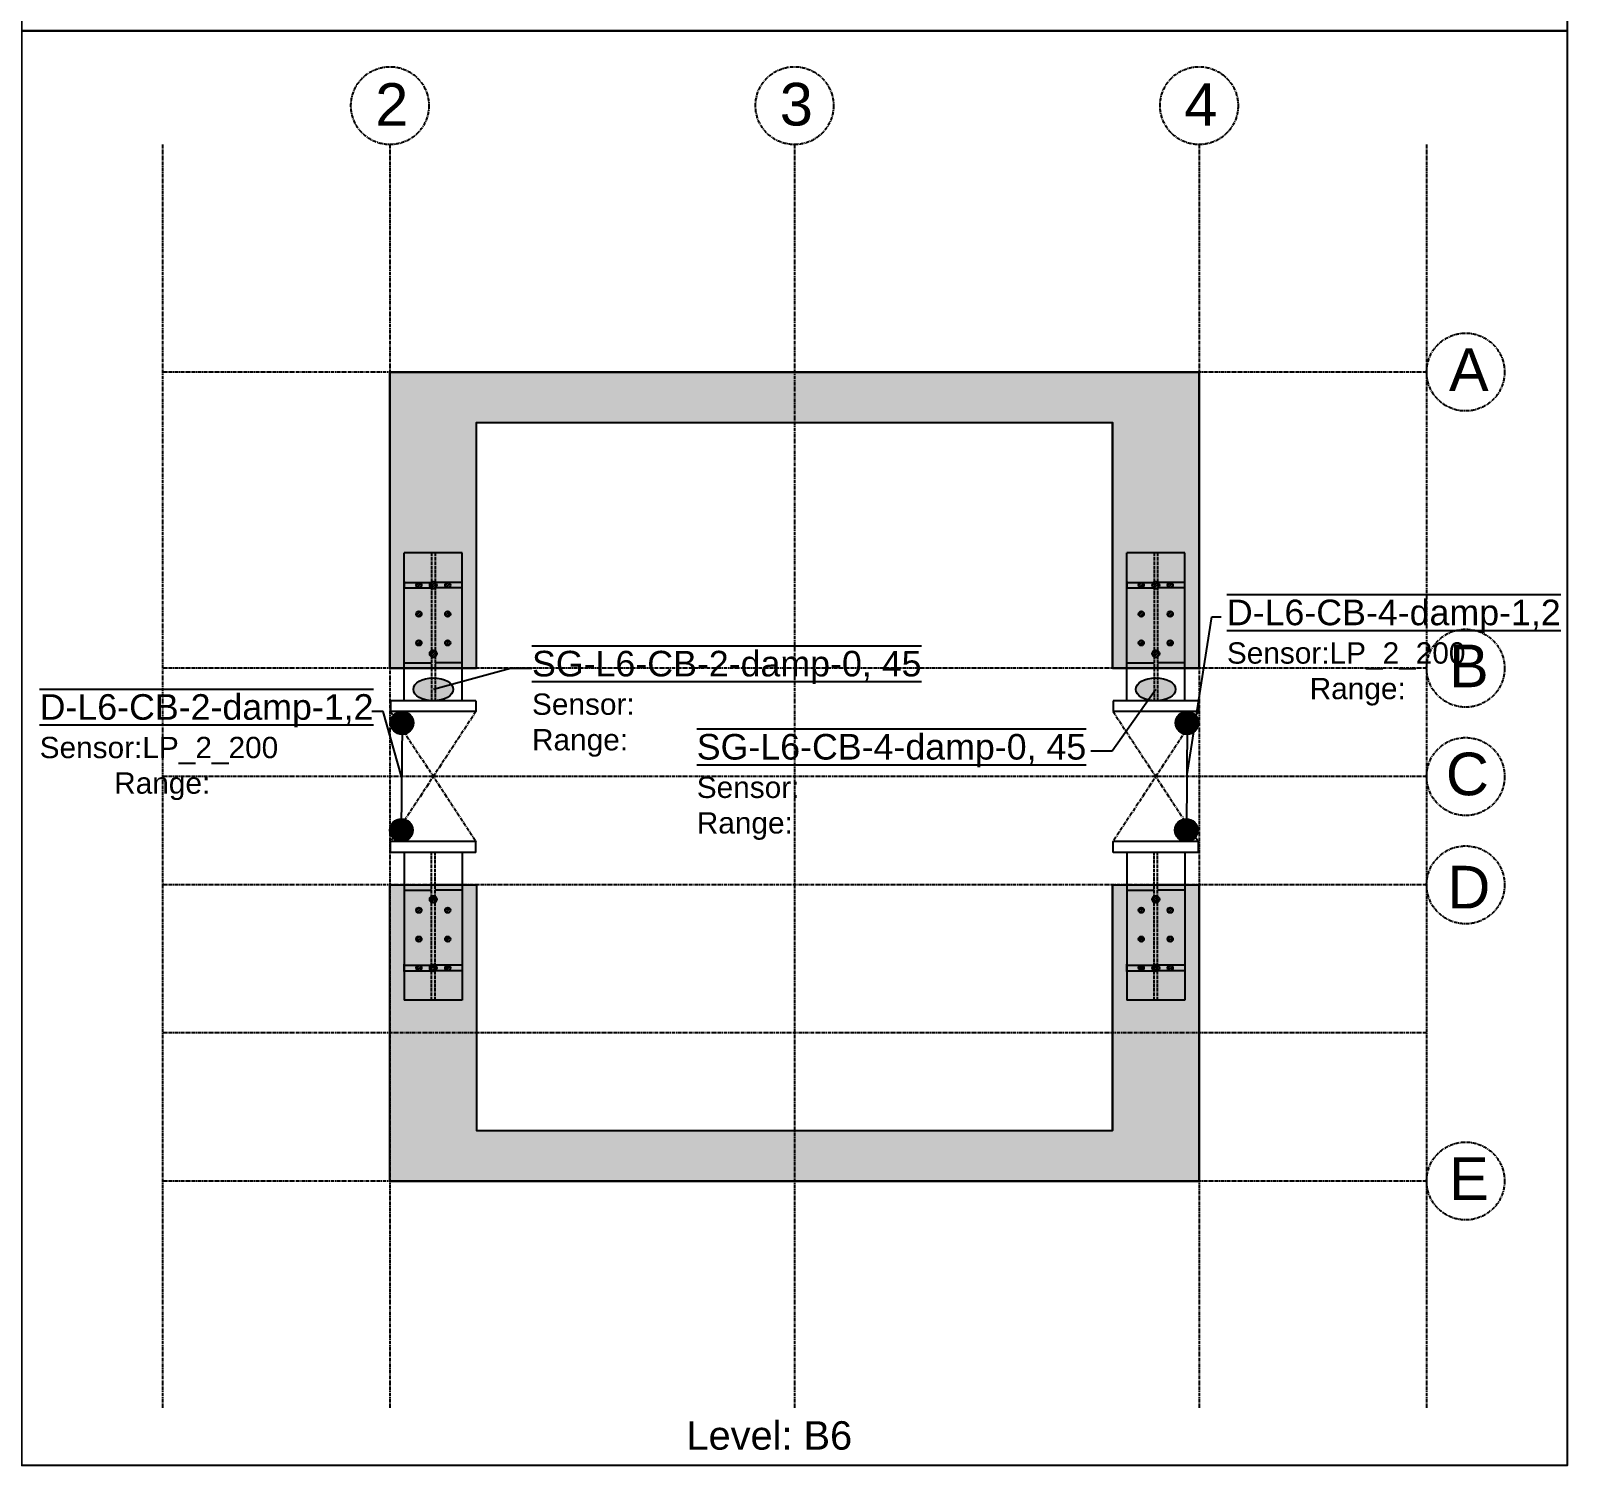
# Model space of a CAD drawing. Header units: millimetres. Extents: x -79526 to 153901, y -45620 to 21119.
# Drawn here: x 3005 to 5706, y -8703 to -6181 of the extents above; entities that cross this region are included whole.
import ezdxf
from ezdxf import colors
from ezdxf.entities.mleader import LeaderData, LeaderLine
from ezdxf.math import Vec2, Vec3

# ---------------------------------------------------------------- set-up
doc = ezdxf.new("R2010")
doc.units = ezdxf.units.MM
doc.header["$MEASUREMENT"] = 0
doc.linetypes.add('ACAD_ISO02W100', pattern=[15, 12, -3])
doc.linetypes.add('CENTER', pattern=[50.8, 31.75, -6.35, 6.35, -6.35])
for name, color, linetype in [('greygrid', 252, 'CENTER'), ('notation', 6, 'Continuous'), ('Note', 7, 'Continuous'), ('Plot', 254, 'Continuous')]:
    doc.layers.add(name, color=color, linetype=linetype)
doc.styles.get("Standard").update_dxf_attribs({"font": 'arial.ttf'})
pattern_1 = [(45, (-193160.255, 857290.1948), (-2.24506403, 2.24506403), [])]
pattern_2 = [(45, (-193211.055, 857290.1948), (-2.24506403, 2.24506403), [])]
pattern_3 = [(45, (-193160.255, 857340.9948), (-2.24506403, 2.24506403), [])]
pattern_4 = [(45, (-193211.055, 857340.9948), (-2.24506403, 2.24506403), [])]
pattern_5 = [(45, (-193160.255, 857391.7948), (-2.24506403, 2.24506403), [])]
pattern_6 = [(45, (-193211.055, 857391.7948), (-2.24506403, 2.24506403), [])]
pattern_7 = [(45, (-389487.164, -200165.597), (-2.24506403, 2.24506403), [])]
pattern_8 = [(45, (-389487.164, -200286.247), (-2.24506403, 2.24506403), [])]
pattern_9 = [(45, (-191890.255, 857290.1948), (-2.24506403, 2.24506403), [])]
pattern_10 = [(45, (-191941.055, 857290.1948), (-2.24506403, 2.24506403), [])]
pattern_11 = [(45, (-191890.255, 857340.9948), (-2.24506403, 2.24506403), [])]
pattern_12 = [(45, (-191941.055, 857340.9948), (-2.24506403, 2.24506403), [])]
pattern_13 = [(45, (-191890.255, 857391.7948), (-2.24506403, 2.24506403), [])]
pattern_14 = [(45, (-191941.055, 857391.7948), (-2.24506403, 2.24506403), [])]
pattern_15 = [(45, (-388217.164, -200165.597), (-2.24506403, 2.24506403), [])]
pattern_16 = [(45, (-388217.164, -200286.247), (-2.24506403, 2.24506403), [])]
pattern_17 = [(45, (-10141.99707, -27865.63258), (-0.08838834765, 0.08838834765), [])]

msp = doc.modelspace()

# ---------------------------------------------------------------- hatches: boundary and pattern name
h = msp.add_hatch(color=1)
h.dxf.hatch_style = 1
edge = h.paths.add_edge_path()
edge.add_ellipse((4982.8, -4816.4), major_axis=(35, 0), ratio=0.571429, start_angle=94.9171, end_angle=248.1427)
edge.add_line((4969.8, -4835), (4979.8, -4820.7))
edge.add_line((4979.8, -4820.7), (4979.8, -4796.5))
edge = h.paths.add_edge_path()
edge.add_ellipse((4982.8, -4816.4), major_axis=(35, 0), ratio=0.571429, start_angle=274.9171, end_angle=445.0829)
edge.add_line((4985.8, -4796.5), (4985.8, -4836.4))
edge = h.paths.add_edge_path()
edge.add_ellipse((4982.8, -4816.4), major_axis=(35, 0), ratio=0.571429, start_angle=85.0829, end_angle=94.9171)
edge.add_line((4979.8, -4796.5), (4979.8, -4836.4))
edge.add_ellipse((4982.8, -4816.4), major_axis=(35, 0), ratio=0.571429, start_angle=265.0829, end_angle=270)
edge.add_ellipse((4982.8, -4816.4), major_axis=(35, 0), ratio=0.571429, start_angle=270, end_angle=274.9171)
edge.add_line((4985.8, -4836.4), (4985.8, -4796.5))
edge = h.paths.add_edge_path()
edge.add_line((4979.8, -4820.7), (4969.8, -4835))
edge.add_ellipse((4982.8, -4816.4), major_axis=(35, 0), ratio=0.571429, start_angle=248.1427, end_angle=265.0829)
edge.add_line((4979.8, -4836.4), (4979.8, -4820.7))
edge = h.paths.add_edge_path()
edge.add_ellipse((4982.8, -7338.8), major_axis=(35, 0), ratio=0.571429, start_angle=274.9171, end_angle=445.0829)
edge.add_line((4985.8, -7318.9), (4985.8, -7358.7))
edge = h.paths.add_edge_path()
edge.add_ellipse((4982.8, -7338.8), major_axis=(35, 0), ratio=0.571429, start_angle=85.0829, end_angle=94.9171)
edge.add_line((4979.8, -7318.9), (4979.8, -7358.7))
edge.add_ellipse((4982.8, -7338.8), major_axis=(35, 0), ratio=0.571429, start_angle=265.0829, end_angle=270)
edge.add_ellipse((4982.8, -7338.8), major_axis=(35, 0), ratio=0.571429, start_angle=270, end_angle=274.9171)
edge.add_line((4985.8, -7358.7), (4985.8, -7318.9))
edge = h.paths.add_edge_path()
edge.add_ellipse((4982.8, -7338.8), major_axis=(35, 0), ratio=0.571429, start_angle=94.9171, end_angle=248.1427)
edge.add_line((4969.8, -7357.4), (4979.8, -7343.1))
edge.add_line((4979.8, -7343.1), (4979.8, -7318.9))
edge = h.paths.add_edge_path()
edge.add_line((4979.8, -7343.1), (4969.8, -7357.4))
edge.add_ellipse((4982.8, -7338.8), major_axis=(35, 0), ratio=0.571429, start_angle=248.1427, end_angle=265.0829)
edge.add_line((4979.8, -7358.7), (4979.8, -7343.1))
edge = h.paths.add_edge_path()
edge.add_ellipse((3712.8, -7338.8), major_axis=(35, 0), ratio=0.571429, start_angle=94.9171, end_angle=265.0829)
edge.add_line((3709.8, -7358.7), (3709.8, -7318.9))
edge = h.paths.add_edge_path()
edge.add_ellipse((3712.8, -7338.8), major_axis=(35, 0), ratio=0.571429, start_angle=25.5671, end_angle=85.0829)
edge.add_line((3715.8, -7318.9), (3715.8, -7338))
edge.add_line((3715.8, -7338), (3744.4, -7330.2))
edge = h.paths.add_edge_path()
edge.add_ellipse((3712.8, -7338.8), major_axis=(35, 0), ratio=0.571429, start_angle=274.9171, end_angle=385.5671)
edge.add_line((3744.4, -7330.2), (3715.8, -7338))
edge.add_line((3715.8, -7338), (3715.8, -7358.7))
edge = h.paths.add_edge_path()
edge.add_ellipse((3712.8, -7338.8), major_axis=(35, 0), ratio=0.571429, start_angle=85.0829, end_angle=94.9171)
edge.add_line((3709.8, -7318.9), (3709.8, -7358.7))
edge.add_ellipse((3712.8, -7338.8), major_axis=(35, 0), ratio=0.571429, start_angle=265.0829, end_angle=270)
edge.add_ellipse((3712.8, -7338.8), major_axis=(35, 0), ratio=0.571429, start_angle=270, end_angle=274.9171)
edge.add_line((3715.8, -7358.7), (3715.8, -7318.9))
h.paths.add_polyline_path([(2373.7, -7391.7), (2985.6, -7391.7), (2985.6, -7165.7), (2373.7, -7165.7)], flags=9)
h.paths.add_polyline_path([(1427.4, -8702.9), (1743.7, -8702.9), (1743.7, -8599.8), (1427.4, -8599.8)], flags=9)
h.paths.add_polyline_path([(2758.6, -7765.1), (2871.8, -7765.1), (2871.8, -7610.5), (2758.6, -7610.5)], flags=9)
h.paths.add_polyline_path([(2756.7, -7566.6), (2869.9, -7566.6), (2869.9, -7412), (2756.7, -7412)], flags=9)
h.paths.add_polyline_path([(2299.3, -6388.9), (2395.1, -6388.9), (2395.1, -6234.4), (2299.3, -6234.4)], flags=9)
h.paths.add_polyline_path([(1586.5, -6388.4), (1682.2, -6388.4), (1682.2, -6233.9), (1586.5, -6233.9)], flags=9)
h.paths.add_polyline_path([(876.3, -6389.1), (972.1, -6389.1), (972.1, -6234.5), (876.3, -6234.5)], flags=9)
h.paths.add_polyline_path([(2761.7, -7376.1), (2869.1, -7376.1), (2869.1, -7221.5), (2761.7, -7221.5)], flags=24)
h.paths.add_polyline_path([(2761.4, -8277.8), (2868.8, -8277.8), (2868.8, -8123.2), (2761.4, -8123.2)], flags=9)
h.paths.add_polyline_path([(2762.4, -6855.4), (2870.1, -6855.4), (2870.1, -6700.8), (2762.4, -6700.8)], flags=9)
at = {"true_color": 0x939598}
h = msp.add_hatch(dxfattribs=at)
h.set_pattern_fill('ANSI31', color=252)
h.set_pattern_definition(pattern_17)
h.paths.add_polyline_path([(3789, -7301.6), (3789, -6869.8), (4906.6, -6869.8), (4906.6, -7301.6), (5059, -7301.6), (5059, -6780.9), (3636.6, -6780.9), (3636.6, -7301.6)])
h = msp.add_hatch()
h.set_pattern_fill('ANSI31', color=1)
h.set_pattern_definition([(45, (-9794.81492, -23928.53236), (-0.08838834765, 0.08838834765), [])])
edge = h.paths.add_edge_path()
edge.add_arc((3657.8, -7397.8), 20, 0, 360)
edge = h.paths.add_edge_path()
edge.add_arc((3656.6, -7586.5), 20, 0, 360)
h = msp.add_hatch()
h.set_pattern_fill('ANSI31', color=1)
h.set_pattern_definition([(45, (-8414.81492, -23928.53236), (-0.08838834765, 0.08838834765), [])])
edge = h.paths.add_edge_path()
edge.add_arc((5037.8, -7397.8), 20, 0, 360)
edge = h.paths.add_edge_path()
edge.add_arc((5036.6, -7586.5), 20, 0, 360)
h = msp.add_hatch(dxfattribs=at)
h.set_pattern_fill('ANSI31', color=252)
h.set_pattern_definition(pattern_17)
h.paths.add_polyline_path([(3789, -7682.6), (3789, -8114.4), (4906.6, -8114.4), (4906.6, -7682.6), (5059, -7682.6), (5059, -8203.3), (3636.6, -8203.3), (3636.6, -7682.6)])
at = {"layer": 'Note', "true_color": 0x000000}
h = msp.add_hatch(dxfattribs=at)
h.set_pattern_fill('ANSI31', color=18, angle=360)
h.set_pattern_definition(pattern_2)
h.paths.add_polyline_path([(3692.2, -7155.6, 1), (3682.7, -7155.6, 1)])
h = msp.add_hatch(dxfattribs=at)
h.set_pattern_fill('ANSI31', color=18, angle=360)
h.set_pattern_definition(pattern_1)
h.paths.add_polyline_path([(3743, -7155.6, 1), (3733.5, -7155.6, 1)])
h = msp.add_hatch(dxfattribs=at)
h.set_pattern_fill('ANSI31', color=18, angle=360)
h.set_pattern_definition(pattern_10)
h.paths.add_polyline_path([(4962.2, -7155.6, 1), (4952.7, -7155.6, 1)])
h = msp.add_hatch(dxfattribs=at)
h.set_pattern_fill('ANSI31', color=18, angle=360)
h.set_pattern_definition(pattern_9)
h.paths.add_polyline_path([(5013, -7155.6, 1), (5003.5, -7155.6, 1)])
h = msp.add_hatch(dxfattribs=at)
h.set_pattern_fill('ANSI31', color=18, angle=360)
h.set_pattern_definition(pattern_4)
h.paths.add_polyline_path([(3692.2, -7206.4, 1), (3682.7, -7206.4, 1)])
h = msp.add_hatch(dxfattribs=at)
h.set_pattern_fill('ANSI31', color=18, angle=360)
h.set_pattern_definition(pattern_3)
h.paths.add_polyline_path([(3743, -7206.4, 1), (3733.5, -7206.4, 1)])
h = msp.add_hatch(dxfattribs=at)
h.set_pattern_fill('ANSI31', color=18, angle=360)
h.set_pattern_definition(pattern_12)
h.paths.add_polyline_path([(4962.2, -7206.4, 1), (4952.7, -7206.4, 1)])
h = msp.add_hatch(dxfattribs=at)
h.set_pattern_fill('ANSI31', color=18, angle=360)
h.set_pattern_definition(pattern_11)
h.paths.add_polyline_path([(5013, -7206.4, 1), (5003.5, -7206.4, 1)])
h = msp.add_hatch(dxfattribs=at)
h.set_pattern_fill('ANSI31', color=18, angle=360)
h.set_pattern_definition(pattern_6)
h.paths.add_polyline_path([(3692.2, -7257.2, 1), (3682.7, -7257.2, 1)])
h = msp.add_hatch(dxfattribs=at)
h.set_pattern_fill('ANSI31', color=18, angle=360)
h.set_pattern_definition(pattern_5)
h.paths.add_polyline_path([(3743, -7257.2, 1), (3733.5, -7257.2, 1)])
h = msp.add_hatch(dxfattribs=at)
h.set_pattern_fill('ANSI31', color=18, angle=360)
h.set_pattern_definition(pattern_14)
h.paths.add_polyline_path([(4962.2, -7257.2, 1), (4952.7, -7257.2, 1)])
h = msp.add_hatch(dxfattribs=at)
h.set_pattern_fill('ANSI31', color=18, angle=360)
h.set_pattern_definition(pattern_13)
h.paths.add_polyline_path([(5013, -7257.2, 1), (5003.5, -7257.2, 1)])
h = msp.add_hatch(dxfattribs=at)
h.set_pattern_fill('ANSI31', color=18, angle=360)
h.set_pattern_definition(pattern_6)
h.paths.add_polyline_path([(3692.2, -7727.1, 1), (3682.7, -7727.1, 1)])
h = msp.add_hatch(dxfattribs=at)
h.set_pattern_fill('ANSI31', color=18, angle=360)
h.set_pattern_definition(pattern_5)
h.paths.add_polyline_path([(3743, -7727.1, 1), (3733.5, -7727.1, 1)])
h = msp.add_hatch(dxfattribs=at)
h.set_pattern_fill('ANSI31', color=18, angle=360)
h.set_pattern_definition(pattern_14)
h.paths.add_polyline_path([(4962.2, -7727.1, 1), (4952.7, -7727.1, 1)])
h = msp.add_hatch(dxfattribs=at)
h.set_pattern_fill('ANSI31', color=18, angle=360)
h.set_pattern_definition(pattern_13)
h.paths.add_polyline_path([(5013, -7727.1, 1), (5003.5, -7727.1, 1)])
h = msp.add_hatch(dxfattribs=at)
h.set_pattern_fill('ANSI31', color=18, angle=360)
h.set_pattern_definition(pattern_4)
h.paths.add_polyline_path([(3692.2, -7777.9, 1), (3682.7, -7777.9, 1)])
h = msp.add_hatch(dxfattribs=at)
h.set_pattern_fill('ANSI31', color=18, angle=360)
h.set_pattern_definition(pattern_3)
h.paths.add_polyline_path([(3743, -7777.9, 1), (3733.5, -7777.9, 1)])
h = msp.add_hatch(dxfattribs=at)
h.set_pattern_fill('ANSI31', color=18, angle=360)
h.set_pattern_definition(pattern_12)
h.paths.add_polyline_path([(4962.2, -7777.9, 1), (4952.7, -7777.9, 1)])
h = msp.add_hatch(dxfattribs=at)
h.set_pattern_fill('ANSI31', color=18, angle=360)
h.set_pattern_definition(pattern_11)
h.paths.add_polyline_path([(5013, -7777.9, 1), (5003.5, -7777.9, 1)])
h = msp.add_hatch(dxfattribs=at)
h.set_pattern_fill('ANSI31', color=18, angle=360)
h.set_pattern_definition(pattern_2)
h.paths.add_polyline_path([(3692.2, -7828.7, 1), (3682.7, -7828.7, 1)])
h = msp.add_hatch(dxfattribs=at)
h.set_pattern_fill('ANSI31', color=18, angle=360)
h.set_pattern_definition(pattern_1)
h.paths.add_polyline_path([(3743, -7828.7, 1), (3733.5, -7828.7, 1)])
h = msp.add_hatch(dxfattribs=at)
h.set_pattern_fill('ANSI31', color=18, angle=360)
h.set_pattern_definition(pattern_10)
h.paths.add_polyline_path([(4962.2, -7828.7, 1), (4952.7, -7828.7, 1)])
h = msp.add_hatch(dxfattribs=at)
h.set_pattern_fill('ANSI31', color=18, angle=360)
h.set_pattern_definition(pattern_9)
h.paths.add_polyline_path([(5013, -7828.7, 1), (5003.5, -7828.7, 1)])
at = {"layer": 'Plot', "ltscale": 0.1}
h = msp.add_hatch(dxfattribs=at)
h.set_pattern_fill('ANSI31', color=256)
h.set_pattern_definition(pattern_7)
h.paths.add_polyline_path([(3719.2, -7155.6, 1), (3706.5, -7155.6, 1)])
h = msp.add_hatch(dxfattribs=at)
h.set_pattern_fill('ANSI31', color=256)
h.set_pattern_definition(pattern_15)
h.paths.add_polyline_path([(4989.2, -7155.6, 1), (4976.5, -7155.6, 1)])
h = msp.add_hatch(dxfattribs=at)
h.set_pattern_fill('ANSI31', color=256)
h.set_pattern_definition(pattern_8)
h.paths.add_polyline_path([(3719.2, -7276.2, 1), (3706.5, -7276.2, 1)])
h = msp.add_hatch(dxfattribs=at)
h.set_pattern_fill('ANSI31', color=256)
h.set_pattern_definition(pattern_16)
h.paths.add_polyline_path([(4989.2, -7276.2, 1), (4976.5, -7276.2, 1)])
h = msp.add_hatch(dxfattribs=at)
h.set_pattern_fill('ANSI31', color=256)
h.set_pattern_definition(pattern_8)
h.paths.add_polyline_path([(3719.2, -7708, 1), (3706.5, -7708, 1)])
h = msp.add_hatch(dxfattribs=at)
h.set_pattern_fill('ANSI31', color=256)
h.set_pattern_definition(pattern_16)
h.paths.add_polyline_path([(4989.2, -7708, 1), (4976.5, -7708, 1)])
h = msp.add_hatch(dxfattribs=at)
h.set_pattern_fill('ANSI31', color=256)
h.set_pattern_definition(pattern_7)
h.paths.add_polyline_path([(3719.2, -7828.7, 1), (3706.5, -7828.7, 1)])
h = msp.add_hatch(dxfattribs=at)
h.set_pattern_fill('ANSI31', color=256)
h.set_pattern_definition(pattern_15)
h.paths.add_polyline_path([(4989.2, -7828.7, 1), (4976.5, -7828.7, 1)])

# ---------------------------------------------------------------- linework, layer by layer
for p, q in [((3636.6, -7301.6), (3636.6, -6780.9)), ((3636.6, -6780.9), (5059, -6780.9)), ((3789, -7301.6), (3636.6, -7301.6)), ((5059, -7301.6), (4906.6, -7301.6)), ((3636.6, -8203.3), (3636.6, -7682.6)), ((5059, -8203.3), (3636.6, -8203.3))]:
    msp.add_line(p, q)
at = {"color": 1}
for p, q in [((3657.8, -7397.8), (3656.6, -7586.5)), ((5037.8, -7397.8), (5036.6, -7586.5))]:
    msp.add_line(p, q, dxfattribs=at)
for points in [[(2989.4, -3658.6), (5706.2, -3658.6), (5706.2, -6181), (2989.4, -6181)], [(2989.4, -6181), (5706.2, -6181), (5706.2, -8703.3), (2989.4, -8703.3)]]:
    msp.add_lwpolyline(points, close=True)
for points in [[(3789, -7301.6), (3789, -6869.8), (4906.6, -6869.8), (4906.6, -7301.6), (5059, -7301.6), (5059, -6780.9), (3636.6, -6780.9), (3636.6, -7301.6), (3789, -7301.6)], [(3789, -7682.6), (3789, -8114.4), (4906.6, -8114.4), (4906.6, -7682.6), (5059, -7682.6), (5059, -8203.3), (3636.6, -8203.3), (3636.6, -7682.6), (3789, -7682.6)]]:
    msp.add_lwpolyline(points)
for centre in [(3657.8, -7397.8), (5037.8, -7397.8), (3656.6, -7586.5), (5036.6, -7586.5)]:
    msp.add_circle(centre, 20, dxfattribs=at)
for centre in [(3712.8, -7338.8), (4982.8, -7338.8)]:
    msp.add_ellipse(centre, major_axis=(35, 0), ratio=0.571429, dxfattribs=at)
at = {"layer": 'greygrid', "lineweight": -2, "ltscale": 0.2}
for p, q in [((3236.6, -6380.9), (3236.6, -8603.3)), ((3636.6, -6380.9), (3636.6, -8603.3)), ((4347.8, -6380.9), (4347.8, -8603.3)), ((5059, -6380.9), (5059, -8603.3)), ((5459, -6380.9), (5459, -8603.3)), ((5459, -6780.9), (3236.6, -6780.9)), ((5459, -7301.6), (3236.6, -7301.6)), ((5459, -7492.1), (3236.6, -7492.1)), ((5459, -7682.6), (3236.6, -7682.6)), ((5459, -7943), (3236.6, -7943)), ((5459, -8203.3), (3236.6, -8203.3))]:
    msp.add_line(p, q, dxfattribs=at)
at = {"layer": 'greygrid', "ltscale": 0.2}
for centre in [(3636.6, -6312.5), (4347.8, -6312.5), (5059, -6312.5), (5527.5, -6780.9), (5527.5, -7301.6), (5527.5, -7492.1), (5527.5, -7682.6), (5527.5, -8203.3)]:
    msp.add_circle(centre, 68.5, dxfattribs=at)
at = {"layer": 'Note'}
for p, q in [((3636.6, -6780.9), (5059, -6780.9)), ((3636.6, -6780.9), (3636.6, -7301.6)), ((5059, -6780.9), (5059, -7301.6)), ((3789, -6869.8), (4906.6, -6869.8)), ((3789, -7301.6), (3789, -6869.8)), ((4906.6, -7301.6), (4906.6, -6869.8)), ((3636.6, -7301.6), (3789, -7301.6)), ((3636.6, -7301.6), (3789, -7301.6)), ((4906.6, -7301.6), (5059, -7301.6)), ((4906.6, -7301.6), (5059, -7301.6)), ((3637.8, -7358.8), (3637.8, -7377.8)), ((3787.8, -7358.8), (3787.8, -7377.8)), ((4907.8, -7358.8), (4907.8, -7377.8)), ((5057.8, -7358.8), (5057.8, -7377.8)), ((3787.8, -7377.8), (3637.8, -7377.8)), ((5057.8, -7377.8), (4907.8, -7377.8)), ((3787.8, -7606.4), (3637.8, -7606.4)), ((3637.8, -7625.5), (3637.8, -7606.4)), ((3787.8, -7625.5), (3787.8, -7606.4)), ((5057.8, -7606.4), (4907.8, -7606.4)), ((4907.8, -7625.5), (4907.8, -7606.4)), ((5057.8, -7625.5), (5057.8, -7606.4)), ((3636.6, -8203.3), (3636.6, -7682.6)), ((3636.6, -7682.6), (3789, -7682.6)), ((3636.6, -7682.6), (3789, -7682.6)), ((3789, -7682.6), (3789, -8114.4)), ((4906.6, -7682.6), (4906.6, -8114.4)), ((4906.6, -7682.6), (5059, -7682.6)), ((4906.6, -7682.6), (5059, -7682.6)), ((5059, -8203.3), (5059, -7682.6)), ((3789, -8114.4), (4906.6, -8114.4)), ((3636.6, -8203.3), (5059, -8203.3))]:
    msp.add_line(p, q, dxfattribs=at)
for centre in [(3687.4, -7155.6), (3738.2, -7155.6), (4957.4, -7155.6), (5008.2, -7155.6), (3687.4, -7206.4), (3738.2, -7206.4), (4957.4, -7206.4), (5008.2, -7206.4), (3687.4, -7257.2), (3738.2, -7257.2), (4957.4, -7257.2), (5008.2, -7257.2), (3687.4, -7727.1), (3738.2, -7727.1), (4957.4, -7727.1), (5008.2, -7727.1), (3687.4, -7777.9), (3738.2, -7777.9), (4957.4, -7777.9), (5008.2, -7777.9), (3687.4, -7828.7), (3738.2, -7828.7), (4957.4, -7828.7), (5008.2, -7828.7)]:
    msp.add_circle(centre, 4.76, dxfattribs=at)
at = {"layer": 'Plot'}
for p, q in [((3661.8, -7358.8), (3661.8, -7098.9)), ((3763.8, -7098.9), (3661.8, -7098.9)), ((3763.8, -7358.8), (3763.8, -7098.9)), ((4931.8, -7358.8), (4931.8, -7098.9)), ((5033.8, -7098.9), (4931.8, -7098.9)), ((5033.8, -7358.8), (5033.8, -7098.9)), ((3661.8, -7150.8), (3709.8, -7150.8)), ((3763.8, -7150.8), (3715.8, -7150.8)), ((4931.8, -7150.8), (4979.8, -7150.8)), ((5033.8, -7150.8), (4985.8, -7150.8)), ((3661.8, -7160.4), (3709.8, -7160.4)), ((3763.8, -7160.4), (3715.8, -7160.4)), ((4931.8, -7160.4), (4979.8, -7160.4)), ((5033.8, -7160.4), (4985.8, -7160.4)), ((3661.8, -7292.1), (3709.8, -7292.1)), ((3763.8, -7292.1), (3715.8, -7292.1)), ((4931.8, -7292.1), (4979.8, -7292.1)), ((5033.8, -7292.1), (4985.8, -7292.1)), ((3661.8, -7301.6), (3709.8, -7301.6)), ((3763.8, -7301.6), (3715.8, -7301.6)), ((4931.8, -7301.6), (4979.8, -7301.6)), ((5033.8, -7301.6), (4985.8, -7301.6)), ((3787.8, -7358.8), (3637.8, -7358.8)), ((5057.8, -7358.8), (4907.8, -7358.8)), ((3787.8, -7625.5), (3637.8, -7625.5)), ((3661.8, -7625.5), (3661.8, -7885.3)), ((3763.8, -7625.5), (3763.8, -7885.3)), ((5057.8, -7625.5), (4907.8, -7625.5)), ((4931.8, -7625.5), (4931.8, -7885.3)), ((5033.8, -7625.5), (5033.8, -7885.3)), ((3661.8, -7682.6), (3709.8, -7682.6)), ((3661.8, -7692.2), (3709.8, -7692.2)), ((3763.8, -7682.6), (3715.8, -7682.6)), ((3763.8, -7692.2), (3715.8, -7692.2)), ((4931.8, -7682.6), (4979.8, -7682.6)), ((4931.8, -7692.2), (4979.8, -7692.2)), ((5033.8, -7682.6), (4985.8, -7682.6)), ((5033.8, -7692.2), (4985.8, -7692.2)), ((3661.8, -7823.9), (3709.8, -7823.9)), ((3763.8, -7823.9), (3715.8, -7823.9)), ((4931.8, -7823.9), (4979.8, -7823.9)), ((5033.8, -7823.9), (4985.8, -7823.9)), ((3661.8, -7833.5), (3709.8, -7833.5)), ((3763.8, -7833.5), (3715.8, -7833.5)), ((4931.8, -7833.5), (4979.8, -7833.5)), ((5033.8, -7833.5), (4985.8, -7833.5)), ((3763.8, -7885.3), (3661.8, -7885.3)), ((5033.8, -7885.3), (4931.8, -7885.3))]:
    msp.add_line(p, q, dxfattribs=at)
at = {"layer": 'Plot', "linetype": 'ACAD_ISO02W100', "ltscale": 0.5}
for p, q in [((3709.8, -7098.9), (3709.8, -7358.8)), ((3715.8, -7098.9), (3715.8, -7358.8)), ((4979.8, -7098.9), (4979.8, -7358.8)), ((4985.8, -7098.9), (4985.8, -7358.8)), ((3709.8, -7885.3), (3709.8, -7625.5)), ((3715.8, -7885.3), (3715.8, -7625.5)), ((4979.8, -7885.3), (4979.8, -7625.5)), ((4985.8, -7885.3), (4985.8, -7625.5))]:
    msp.add_line(p, q, dxfattribs=at)
at = {"layer": 'Plot', "ltscale": 0.1}
for p, q in [((3661.8, -7149.2), (3661.8, -7161.9)), ((4931.8, -7149.2), (4931.8, -7161.9)), ((3636.6, -7301.6), (3661.8, -7301.6)), ((4906.6, -7301.6), (4931.8, -7301.6)), ((3661.8, -7835), (3661.8, -7822.3)), ((4931.8, -7835), (4931.8, -7822.3))]:
    msp.add_line(p, q, dxfattribs=at)
at = {"layer": 'Plot', "color": 5, "linetype": 'CENTER', "ltscale": 0.2}
for p, q in [((3787.8, -7377.8), (3637.8, -7606.4)), ((3637.8, -7377.8), (3787.8, -7606.4)), ((5057.8, -7377.8), (4907.8, -7606.4)), ((4907.8, -7377.8), (5057.8, -7606.4))]:
    msp.add_line(p, q, dxfattribs=at)
at = {"layer": 'Plot', "ltscale": 0.1}
for centre in [(3712.8, -7155.6), (4982.8, -7155.6), (3712.8, -7276.2), (4982.8, -7276.2), (3712.8, -7708), (4982.8, -7708), (3712.8, -7828.7), (4982.8, -7828.7)]:
    msp.add_circle(centre, 6.35, dxfattribs=at)

# ---------------------------------------------------------------- texts
at = {"layer": 'greygrid', "color": 251, "lineweight": -2, "ltscale": 0.2, "true_color": 0x525252, "char_height": 75, "attachment_point": 5}
for s, insert in [('2', (3639.8, -6310.5)), ('3', (4351, -6310.5)), ('4', (5062.2, -6310.5)), ('A', (5533.2, -6776.9)), ('B', (5533.2, -7297.6)), ('C', (5530.7, -7488.1)), ('D', (5533.2, -7686.6)), ('E', (5533.3, -8199.3))]:
    msp.add_mtext_dynamic_manual_height_columns(s, width=22.5, gutter_width=50, heights=[0], dxfattribs=dict(at, insert=insert))
at = {"layer": 'greygrid', "lineweight": -2, "ltscale": 0.2, "insert": (4303.5, -8651), "char_height": 50, "attachment_point": 5}
msp.add_mtext_dynamic_manual_height_columns('Level: B6', width=676.289, gutter_width=50, heights=[0], dxfattribs=at)

# ---------------------------------------------------------------- leaders
at = {"layer": 'notation'}
ml = msp.add_multileader_mtext('Standard', dxfattribs=at)
ml.set_content('\\pxsm1,ql;{\\H0.9x;\\L\\OD-L6-CB-4-damp-1,2\\H0.83333x;\\l\\o\\PSensor:LP_2_200                     Range:}', color=256)
ml.set_leader_properties()
ml.build(insert=Vec2(0, 0))
ml.multileader.update_dxf_attribs({"dogleg_length": 0.36, "arrow_head_size": 0.18})
ctx = ml.context
ctx.base_point, ctx.char_height, ctx.arrow_head_size, ctx.landing_gap_size, ctx.plane_origin = Vec3(5098, -7211.6), 50, 0.18, 0.09, Vec3(5258.7, -7172.6)
ctx.text_align_type = 2
notes = []
notes.append((ctx, [(1, (1, 1, 0), (5081.6, -7211.6), (1, 0), 16.4, [(0, [(5037.2, -7492.2)], 0, [])])]))
ctx.mtext.insert, ctx.mtext.rotation, ctx.mtext.width, ctx.mtext.defined_height, ctx.mtext.alignment, ctx.mtext.flow_direction = Vec3(5676.9, -7181.1), 6.283185, 569.037, 173.1, 3, 5
ml = msp.add_multileader_mtext('Standard', dxfattribs=at)
ml.set_content('\\pxsm1;{\\H0.9x;\\L\\OSG-L6-CB-2-damp-0, 45}\\P\\pql;{\\H0.75x;Sensor:                     \\PRange:}', color=256)
ml.set_leader_properties()
ml.build(insert=Vec2(0, 0))
ml.multileader.update_dxf_attribs({"dogleg_length": 0.36, "arrow_head_size": 0.18})
ctx = ml.context
ctx.base_point, ctx.char_height, ctx.arrow_head_size, ctx.landing_gap_size, ctx.plane_origin = Vec3(3886.3, -7301.6), 50, 0.18, 0.09, Vec3(847.3, -6803.1)
notes.append((ctx, [(0, (1, 1, 0), (3848.7, -7301.6), (1, 0), 37.5, [(0, [(3712.8, -7338.8)], 0, [])])]))
ctx.mtext.insert, ctx.mtext.width, ctx.mtext.defined_height, ctx.mtext.flow_direction = Vec3(3886.3, -7271.1), 699.106, 231.1, 5
ml = msp.add_multileader_mtext('Standard', dxfattribs=at)
ml.set_content('\\pxsm1,ql;{\\H0.9x;\\L\\OD-L6-CB-2-damp-1,2\\H0.83333x;\\l\\o\\PSensor:LP_2_200                     Range:}', color=256)
ml.set_leader_properties()
ml.build(insert=Vec2(0, 0))
ml.multileader.update_dxf_attribs({"dogleg_length": 0.36, "arrow_head_size": 0.18})
ctx = ml.context
ctx.base_point, ctx.char_height, ctx.arrow_head_size, ctx.landing_gap_size, ctx.plane_origin = Vec3(3025.7, -7377.8), 50, 0.18, 0.09, Vec3(1998.4, -6650.6)
ctx.text_align_type = 2
notes.append((ctx, [(0, (1, 1, 0), (3624.8, -7377.8), (-1, 0), 20.1, [(0, [(3657.2, -7492.2)], 0, [])])]))
ctx.mtext.insert, ctx.mtext.rotation, ctx.mtext.width, ctx.mtext.defined_height, ctx.mtext.alignment, ctx.mtext.flow_direction = Vec3(3604.6, -7347.3), 6.283185, 583.779, 173.1, 3, 5
ml = msp.add_multileader_mtext('Standard', dxfattribs=at)
ml.set_content('\\pxsm1,ql;{\\H0.9x;\\L\\OSG-L6-CB-4-damp-0, 45\\H0.83333x;\\l\\o\\PSensor:                     \\PRange:}', color=256)
ml.set_leader_properties()
ml.build(insert=Vec2(0, 0))
ml.multileader.update_dxf_attribs({"dogleg_length": 0.36, "arrow_head_size": 0.18})
ctx = ml.context
ctx.base_point, ctx.char_height, ctx.arrow_head_size, ctx.landing_gap_size, ctx.plane_origin = Vec3(4189.2, -7447.8), 50, 0.18, 0.09, Vec3(5521.4, -7325.1)
ctx.text_align_type = 2
notes.append((ctx, [(0, (1, 1, 0), (4906.3, -7447.8), (-1, 0), 37.5, [(0, [(4982.8, -7338.8)], 0, [])])]))
ctx.mtext.insert, ctx.mtext.rotation, ctx.mtext.width, ctx.mtext.defined_height, ctx.mtext.alignment, ctx.mtext.flow_direction = Vec3(4868.7, -7417.3), 6.283185, 692.766, 231.1, 3, 5
for ctx, leaders in notes:
    for number, flags, end, landing, length, lines in leaders:
        leader = LeaderData()
        leader.index, (leader.has_last_leader_line, leader.has_dogleg_vector, leader.attachment_direction) = number, flags
        leader.last_leader_point, leader.dogleg_vector, leader.dogleg_length = Vec3(end), Vec3(landing), length
        for number, points, colour, breaks in lines:
            line = LeaderLine()
            line.index, line.vertices, line.color, line.breaks = number, Vec3.list(points), colors.encode_raw_color(colour), breaks
            leader.lines.append(line)
        ctx.leaders.append(leader)

doc.saveas('drawing.dxf')
